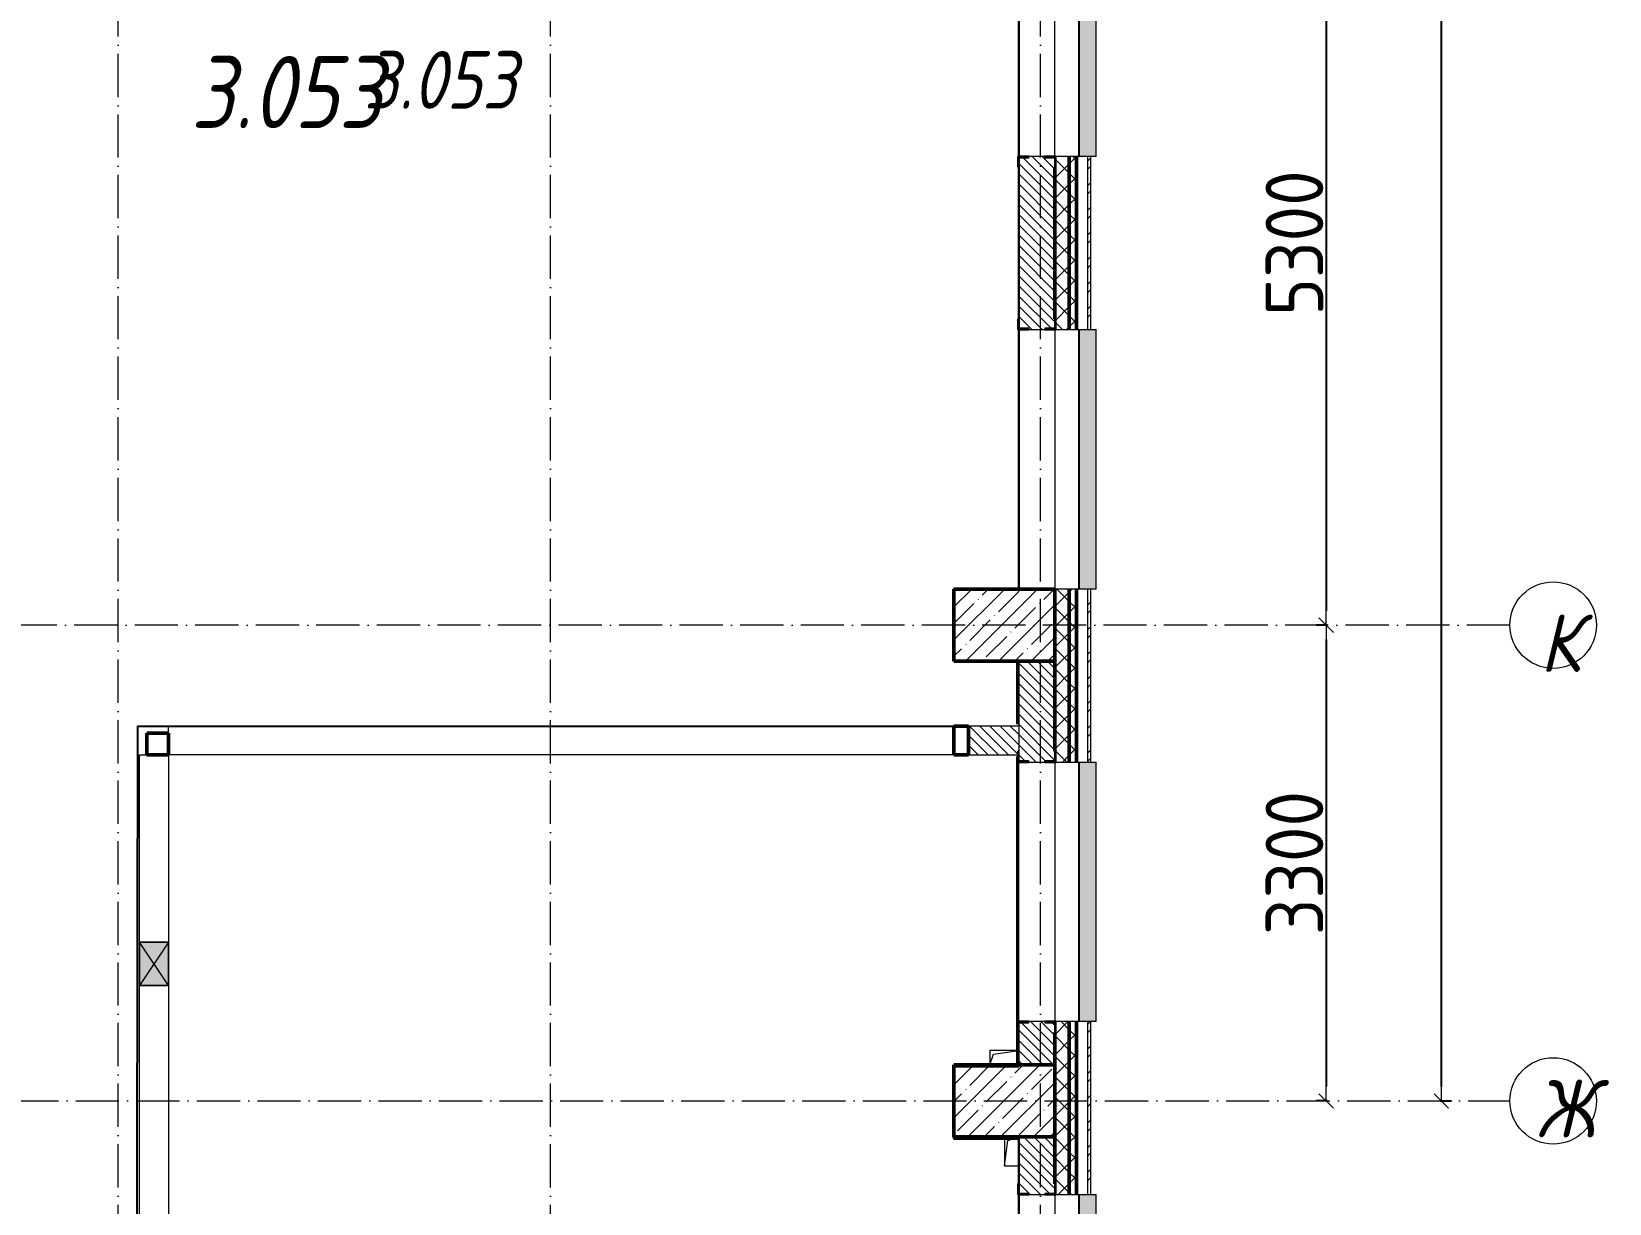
# Model space of a CAD drawing. Header units: millimetres. Extents: x -213536 to 1564669, y -45299 to 942238.
# Drawn here: x 566171 to 577120, y 299751 to 307879 of the extents above; entities that cross this region are included whole.
import ezdxf

# ---------------------------------------------------------------- set-up
doc = ezdxf.new("R2010")
doc.units = ezdxf.units.MM
doc.linetypes.add('50_200_ШТРИХ_1Т_ш5_п1_п1_', pattern=[700, 500, -100, 0, -100])
for name, color, linetype, lineweight in [('3) ЖБ 4м', 3, 'Continuous', 30), ('3.1) ЖБ окна 1.2 м', 102, 'Continuous', 30), ('A-____-____-DIMS', 7, 'Continuous', 9), ('A-DETL-GENF-OTLN', 7, 'Continuous', 9), ('A-GENM-____-MCUT', 7, 'Continuous', 25), ('A-GENM-____-OTLN', 7, 'Continuous', 9), ('A-GENM-____-OTLN-1', 7, 'Continuous', 25), ('A-GLAZ-____-OTLN', 7, 'Continuous', 9), ('A-WALL-____-MCUT-2', 7, 'Continuous', 50), ('A-WALL-____-MCUT-3', 7, 'Continuous', 9), ('A-WALL-____-OTLN', 7, 'Continuous', 9), ('A-WALL-____-PATT-1', 7, 'Continuous', 9), ('A-WALL-FNSH-MCUT-1', 7, 'Continuous', 9), ('I-WALL-____-OTLN', 7, 'Continuous', 9), ('S-COLS-____-MCUT', 7, 'Continuous', 50), ('S-COLS-____-OTLN', 7, 'Continuous', 9), ('S-GRID-____-IDEN', 7, 'Continuous', 9), ('S-GRID-____-OTLN-1', 7, '50_200_ШТРИХ_1Т_ш5_п1_п1_', 9), ('Марки помещений', 7, 'Continuous', 9)]:
    doc.layers.add(name, color=color, linetype=linetype, lineweight=lineweight)
doc.layers.add('A-GLAZ-____-OTLN-1', color=7, linetype='Continuous', lineweight=9, true_color=0xc0c0c0)
doc.styles.add('ISOCPEUR_I', font='isocpeui.ttf', dxfattribs={"width": 0.9, "height": 2.5})
doc.styles.add('ISOCPEUR_I_2', font='isocpeui.ttf', dxfattribs={"width": 0.85, "height": 2.3})
doc.styles.add('СПДС', font='isocpeur.ttf', dxfattribs={"width": 0.9})
doc.dimstyles.new('Размера А3', dxfattribs={"dimtxt": 200, "dimasz": 100, "dimexe": 70, "dimexo": 100, "dimgap": 20, "dimtad": 1, "dimdec": 0, "dimrnd": 10, "dimzin": 0, "dimdsep": 46, "dimtxsty": 'СПДС', "dimblk": 'ARROWHEAD_6', "dimcen": 1, "dimclrd": 256, "dimclre": 256, "dimclrt": 256, "dimazin": 0, "dimtfac": 1, "dimtdec": 0, "dimtmove": 2, "dimatfit": 3, "dimfxl": 1, "dimtolj": 1, "dimtzin": 0, "dimarcsym": 0})
pattern_1 = [(45, (549721.47, 286281.11), (-70.71068, 70.71068), []), (135, (549721.47, 286281.11), (-70.71068, -70.71068), [])]
pattern_2 = [(135, (549721.475, 286281.11), (-35.35534, -35.35534), [])]

# ---------------------------------------------------------------- blocks, each defined once
blk = doc.blocks.new('BSC_Колонна _Прямоугольная - 500х700-V125-АР1_План отверстий 3 этажа в осях 1-64_А-ГГ')
at = {"layer": 'S-COLS-____-OTLN'}
h = blk.add_hatch(dxfattribs=at)
h.set_pattern_fill('FP_148', color=256, style=0, pattern_type=2)
h.set_pattern_definition([(315, (-17481.04, 23200), (114.04925, 114.04925), []), (315, (-17481.04, 23085.95), (114.04925, 114.04925), [201.613, -40.323, 3.353, -36.97])])
h.paths.add_polyline_path([(-250, 350), (-250, -350), (250, -350), (250, 350)], flags=0)
at = {"layer": 'S-COLS-____-MCUT'}
for p, q in [((250, 350), (-250, 350)), ((-250, 350), (-250, -350)), ((250, -350), (250, 350)), ((-250, -350), (250, -350))]:
    blk.add_line(p, q, dxfattribs=at)
blk = doc.blocks.new('BSC_Колонна _Прямоугольная - 500х700-V130-АР1_План отверстий 3 этажа в осях 1-64_А-ГГ')
at = {"layer": 'S-COLS-____-OTLN'}
h = blk.add_hatch(dxfattribs=at)
h.set_pattern_fill('FP_153', color=256, style=0, pattern_type=2)
h.set_pattern_definition([(315, (-14181.04, 23200), (114.04925, 114.04925), []), (315, (-14181.04, 23085.95), (114.04925, 114.04925), [201.613, -40.323, 3.353, -36.97])])
h.paths.add_polyline_path([(-250, 350), (-250, -350), (250, -350), (250, 350)], flags=0)
at = {"layer": 'S-COLS-____-MCUT'}
for p, q in [((250, 350), (-250, 350)), ((-250, 350), (-250, -350)), ((250, -350), (250, 350)), ((-250, -350), (250, -350))]:
    blk.add_line(p, q, dxfattribs=at)
blk = doc.blocks.new('Отлив_СКБ - Отлив витража_120_НВФ-31885687-АР1_План отверстий 3 этажа в осях 1-64_А-ГГ')
at = {"layer": 'A-GLAZ-____-OTLN-1'}
for points in [[(0, 0), (0, -2), (1800, -2), (1800, 0), (534, 0)], [(0, -2), (0, -120), (1800, -120), (1800, -2), (534, -2)]]:
    blk.add_hatch(color=256, dxfattribs=at).paths.add_polyline_path(points, flags=0)
at = {"layer": 'A-GLAZ-____-OTLN'}
for p, q in [((0, 0), (1800, 0)), ((1800, -2), (0, -2)), ((0, -120), (0, -83)), ((1800, -83), (1800, -120)), ((0, -120), (1800, -120))]:
    blk.add_line(p, q, dxfattribs=at)
blk = doc.blocks.new('Фахверк_СКБ_Уголок - 250_2700-27497298-АР1_План отверстий 3 этажа в осях 1-64_А-ГГ')
at = {"layer": 'A-GENM-____-MCUT'}
for p, q in [((200, 181), (125, 181)), ((125, 181), (125, 106)), ((131, 106), (131, 175)), ((131, 175), (200, 175)), ((200, 175), (200, 181)), ((125, 106), (131, 106)), ((131, -6), (125, -6)), ((125, -6), (125, -81)), ((125, -81), (200, -81)), ((131, -75), (131, -6)), ((200, -75), (131, -75)), ((200, -81), (200, -75))]:
    blk.add_line(p, q, dxfattribs=at)
blk = doc.blocks.new('AR_Отверстие прямоугольное _в плите_ - AR_Отверстие прямоугольное _в плите_-30510803-АР1_План отверстий 3 этажа в осях 1-64_А-ГГ')
at = {"layer": 'A-GENM-____-OTLN'}
for p, q in [((-50, 100), (-50, -100)), ((-50, -100), (-25, 75)), ((-25, 75), (50, 100)), ((-50, -100), (50, -100))]:
    blk.add_line(p, q, dxfattribs=at)
blk = doc.blocks.new('AR_Отверстие прямоугольное _в плите_ - AR_Отверстие прямоугольное _в плите_-30510907-АР1_План отверстий 3 этажа в осях 1-64_А-ГГ')
at = {"layer": 'A-GENM-____-OTLN'}
for p, q in [((100, 50), (-100, 50)), ((-100, 50), (-100, -50)), ((-100, -50), (-75, 25)), ((-75, 25), (100, 50))]:
    blk.add_line(p, q, dxfattribs=at)
blk = doc.blocks.new('BSC_Колонна _Прямоугольная1 - 150х150 _металл_-35283274-АР1_План отверстий 3 этажа в осях 1-64_А-ГГ')
at = {"layer": 'S-COLS-____-MCUT'}
for p, q in [((75, 75), (-75, 75)), ((-75, 75), (-75, -75)), ((75, -75), (75, 75)), ((-75, -75), (75, -75))]:
    blk.add_line(p, q, dxfattribs=at)
blk = doc.blocks.new('BSC_Колонна _Прямоугольная1 - 200х100 _металл_-35191367-АР1_План отверстий 3 этажа в осях 1-64_А-ГГ')
at = {"layer": 'S-COLS-____-MCUT'}
for p, q in [((100, 50), (-100, 50)), ((-100, 50), (-100, -50)), ((100, -50), (100, 50)), ((-100, -50), (100, -50))]:
    blk.add_line(p, q, dxfattribs=at)
blk = doc.blocks.new('AR_Отверстие прямоугольное _в стене__БезПР - AR_Отверстие прямоугольное _в стене__БезПР-36899507-АР1_План отверстий 3 этажа в осях 1-64_А-ГГ')
at = {"layer": 'A-GLAZ-____-OTLN'}
blk.add_hatch(color=256, dxfattribs=at).paths.add_polyline_path([(150, -100), (150, 100), (-150, 100), (-150, -100)], flags=0)
at = {"layer": 'A-DETL-GENF-OTLN'}
for p, q in [((-150, -100), (-150, 100)), ((-150, 100), (150, 100)), ((150, 100), (-150, -100)), ((-150, 100), (150, -100)), ((150, 100), (-150, 100)), ((-150, 100), (-150, -100)), ((150, 100), (150, -100)), ((150, -100), (150, 100)), ((150, -100), (-150, -100)), ((-150, -100), (150, -100))]:
    blk.add_line(p, q, dxfattribs=at)
at = {"layer": 'A-GLAZ-____-OTLN'}
blk.add_line((150, 100), (-150, 100), dxfattribs=at)
blk = doc.blocks.new('Ось сетки - Круг_Ø6_00__ISO-2_5_0_9K_-25732049-АР1_План отверстий 3 этажа в осях 1-64_А-ГГ')
at = {"layer": 'S-GRID-____-IDEN'}
blk.add_circle((0, 0), 3, dxfattribs=at)
blk = doc.blocks.new('ARROWHEAD_6')
at = {"color": 0, "linetype": 'Continuous'}
for p, q in [((0, 0), (-1, 0)), ((-0.5, -0.5), (0.5, 0.5))]:
    blk.add_line(p, q, dxfattribs=at)
blk = doc.blocks.new('*D5325')
at = {"layer": 'A-____-____-DIMS', "lineweight": -2, "transparency": 16777216}
for p, q in [((575160, 309062), (575084, 309062)), ((575154, 308962), (575154, 303862)), ((575160, 303762), (575084, 303762))]:
    blk.add_line(p, q, dxfattribs=at)
at = {"layer": 'Defpoints', "color": 0, "lineweight": 50, "transparency": 16777216}
for p in [(575260, 309062), (575154, 303762), (575260, 303762)]:
    blk.add_point(p, dxfattribs=at)
at = {"layer": 'A-____-____-DIMS', "lineweight": -2, "transparency": 16777216, "xscale": 100, "yscale": 100, "zscale": 100}
for p, rotation in [((575154, 309062), 90), ((575154, 303762), 270)]:
    blk.add_blockref('ARROWHEAD_6', p, dxfattribs=dict(at, rotation=rotation))
at = {"layer": 'A-____-____-DIMS', "transparency": 16777216, "insert": (574934, 306412), "char_height": 400, "attachment_point": 5, "rotation": 90, "style": 'СПДС'}
blk.add_mtext('\\A1;5300', dxfattribs=at)
blk = doc.blocks.new('*D5326')
at = {"layer": 'A-____-____-DIMS', "lineweight": -2, "transparency": 16777216}
for p, q in [((575160, 303762), (575084, 303762)), ((575154, 303662), (575154, 300562)), ((575160, 300462), (575084, 300462))]:
    blk.add_line(p, q, dxfattribs=at)
at = {"layer": 'Defpoints', "color": 0, "lineweight": 50, "transparency": 16777216}
for p in [(575260, 303762), (575154, 300462), (575260, 300462)]:
    blk.add_point(p, dxfattribs=at)
at = {"layer": 'A-____-____-DIMS', "lineweight": -2, "transparency": 16777216, "xscale": 100, "yscale": 100, "zscale": 100}
for p, rotation in [((575154, 303762), 90), ((575154, 300462), 270)]:
    blk.add_blockref('ARROWHEAD_6', p, dxfattribs=dict(at, rotation=rotation))
at = {"layer": 'A-____-____-DIMS', "transparency": 16777216, "insert": (574934, 302112), "char_height": 400, "attachment_point": 5, "rotation": 90, "style": 'СПДС'}
blk.add_mtext('\\A1;3300', dxfattribs=at)
blk = doc.blocks.new('*D5327')
at = {"layer": 'A-____-____-DIMS', "lineweight": -2, "transparency": 16777216}
for p, q in [((575948, 333912), (576024, 333912)), ((575954, 300562), (575954, 333812)), ((575948, 300462), (576024, 300462))]:
    blk.add_line(p, q, dxfattribs=at)
at = {"layer": 'Defpoints', "color": 0, "lineweight": 50, "transparency": 16777216}
for p in [(575848, 333912), (575954, 333912), (575848, 300462)]:
    blk.add_point(p, dxfattribs=at)
at = {"layer": 'A-____-____-DIMS', "lineweight": -2, "transparency": 16777216, "xscale": 100, "yscale": 100, "zscale": 100}
for p, rotation in [((575954, 333912), 90), ((575954, 300462), 270)]:
    blk.add_blockref('ARROWHEAD_6', p, dxfattribs=dict(at, rotation=rotation))
at = {"layer": 'A-____-____-DIMS', "transparency": 16777216, "insert": (575734, 317187), "char_height": 400, "attachment_point": 5, "rotation": 90, "style": 'СПДС'}
blk.add_mtext('\\A1;33450', dxfattribs=at)

msp = doc.modelspace()

# ---------------------------------------------------------------- hatches: boundary and pattern name
at = {"layer": 'A-WALL-____-PATT-1'}
h = msp.add_hatch(dxfattribs=at)
h.set_pattern_fill('FP_1', color=256, style=0, pattern_type=2)
h.set_pattern_definition(pattern_1)
h.paths.add_polyline_path([(573371.5, 295812.2), (573371.5, 298012.2), (573277.5, 298012.2), (573277.5, 297937.2), (573271.5, 297937.2), (573271.5, 295812.2)], flags=0)
h.paths.add_polyline_path([(573371.5, 299812.2), (573371.5, 301012.2), (573277.5, 301012.2), (573277.5, 300937.2), (573271.5, 300937.2), (573271.5, 299887.2), (573277.5, 299887.2), (573277.5, 299812.2)], flags=0)
h.paths.add_polyline_path([(573371.5, 302812.2), (573371.5, 304012.2), (573271.5, 304012.2), (573271.5, 302887.2), (573277.5, 302887.2), (573277.5, 302812.2)], flags=0)
h.paths.add_polyline_path([(573371.5, 305812.2), (573371.5, 307012.2), (573277.5, 307012.2), (573277.5, 306937.2), (573271.5, 306937.2), (573271.5, 305887.2), (573277.5, 305887.2), (573277.5, 305812.2)], flags=0)
h.paths.add_polyline_path([(573271.5, 308812.2), (573371.5, 308812.2), (573371.5, 310012.2), (573277.5, 310012.2), (573277.5, 309937.2), (573271.5, 309937.2), (573271.5, 309312.2)], flags=0)
h.paths.add_polyline_path([(573277.5, 311812.2), (573371.5, 311812.2), (573371.5, 313012.2), (573271.5, 313012.2), (573271.5, 311887.2), (573277.5, 311887.2), (573277.5, 311818.2)], flags=0)
h.paths.add_polyline_path([(573277.5, 314812.2), (573371.5, 314812.2), (573371.5, 316012.2), (573277.5, 316012.2), (573277.5, 315937.2), (573271.5, 315937.2), (573271.5, 314887.2), (573277.5, 314887.2), (573277.5, 314818.2)], flags=0)
h.paths.add_polyline_path([(573277.5, 317812.2), (573371.5, 317812.2), (573371.5, 319012.2), (573271.5, 319012.2), (573271.5, 317887.2), (573277.5, 317887.2), (573277.5, 317818.2)], flags=0)
h.paths.add_polyline_path([(573371.5, 320812.2), (573371.5, 322012.2), (573277.5, 322012.2), (573277.5, 321937.2), (573271.5, 321937.2), (573271.5, 320887.2), (573277.5, 320887.2), (573277.5, 320812.2)], flags=0)
h.paths.add_polyline_path([(573277.5, 323812.2), (573371.5, 323812.2), (573371.5, 325012.2), (573271.5, 325012.2), (573271.5, 323887.2), (573277.5, 323887.2), (573277.5, 323818.2)], flags=0)
h.paths.add_polyline_path([(573371.5, 326812.2), (573371.5, 328062.2), (573277.5, 328062.2), (573277.5, 327987.2), (573271.5, 327987.2), (573271.5, 326887.2), (573277.5, 326887.2), (573277.5, 326812.2)], flags=0)
h.paths.add_polyline_path([(573371.5, 329862.2), (573371.5, 334012.2), (573271.5, 334012.2), (573271.5, 329862.2)], flags=0)
h = msp.add_hatch(dxfattribs=at)
h.set_pattern_fill('FP_1', color=256, style=0, pattern_type=2)
h.set_pattern_definition(pattern_1)
h.paths.add_polyline_path([(573421.5, 295812.2), (573421.5, 298012.2), (573371.5, 298012.2), (573371.5, 295812.2)], flags=0)
h.paths.add_polyline_path([(573421.5, 299812.2), (573421.5, 301012.2), (573371.5, 301012.2), (573371.5, 299812.2)], flags=0)
h.paths.add_polyline_path([(573421.5, 302812.2), (573421.5, 304012.2), (573371.5, 304012.2), (573371.5, 302812.2)], flags=0)
h.paths.add_polyline_path([(573421.5, 305812.2), (573421.5, 307012.2), (573371.5, 307012.2), (573371.5, 305812.2)], flags=0)
h.paths.add_polyline_path([(573421.5, 308812.2), (573421.5, 310012.2), (573371.5, 310012.2), (573371.5, 308812.2)], flags=0)
h.paths.add_polyline_path([(573371.5, 311812.2), (573421.5, 311812.2), (573421.5, 313012.2), (573371.5, 313012.2), (573371.5, 312816.1)], flags=0)
h.paths.add_polyline_path([(573371.5, 314812.2), (573421.5, 314812.2), (573421.5, 316012.2), (573371.5, 316012.2)], flags=0)
h.paths.add_polyline_path([(573421.5, 317812.2), (573421.5, 319012.2), (573371.5, 319012.2), (573371.5, 317812.2)], flags=0)
h.paths.add_polyline_path([(573371.5, 320812.2), (573421.5, 320812.2), (573421.5, 322012.2), (573371.5, 322012.2), (573371.5, 321416.4)], flags=0)
h.paths.add_polyline_path([(573371.5, 323812.2), (573421.5, 323812.2), (573421.5, 325012.2), (573371.5, 325012.2), (573371.5, 324856.5)], flags=0)
h.paths.add_polyline_path([(573421.5, 326812.2), (573421.5, 328062.2), (573371.5, 328062.2), (573371.5, 326812.2)], flags=0)
h.paths.add_polyline_path([(573421.5, 329862.2), (573421.5, 334012.2), (573371.5, 334012.2), (573371.5, 329862.2)], flags=0)
h = msp.add_hatch(dxfattribs=at)
h.set_pattern_fill('FP_3', color=256, style=0, pattern_type=2)
h.set_pattern_definition([(45, (549721.47, 286281.11), (-85.5366, 85.5366), []), (45, (549778.5, 286281.11), (-85.5366, 85.5366), [])])
h.paths.add_polyline_path([(573501.5, 296002.2), (573521.5, 296002.2), (573521.5, 298012.2), (573501.5, 298012.2), (573501.5, 296045.5)], flags=0)
h.paths.add_polyline_path([(573521.5, 299812.2), (573521.5, 301012.2), (573501.5, 301012.2), (573501.5, 299812.2)], flags=0)
h.paths.add_polyline_path([(573521.5, 302812.2), (573521.5, 304012.2), (573501.5, 304012.2), (573501.5, 302812.2)], flags=0)
h.paths.add_polyline_path([(573521.5, 305812.2), (573521.5, 307012.2), (573501.5, 307012.2), (573501.5, 305812.2)], flags=0)
h.paths.add_polyline_path([(573501.5, 308812.2), (573521.5, 308812.2), (573521.5, 310012.2), (573501.5, 310012.2)], flags=0)
h.paths.add_polyline_path([(573521.5, 311812.2), (573521.5, 313012.2), (573501.5, 313012.2), (573501.5, 311812.2)], flags=0)
h.paths.add_polyline_path([(573521.5, 314812.2), (573521.5, 316012.2), (573501.5, 316012.2), (573501.5, 314812.2)], flags=0)
h.paths.add_polyline_path([(573501.5, 317812.2), (573521.5, 317812.2), (573521.5, 319012.2), (573501.5, 319012.2), (573501.5, 317976.3)], flags=0)
h.paths.add_polyline_path([(573521.5, 320812.2), (573521.5, 322012.2), (573501.5, 322012.2), (573501.5, 320812.2)], flags=0)
h.paths.add_polyline_path([(573521.5, 323812.2), (573521.5, 325012.2), (573501.5, 325012.2), (573501.5, 323812.2)], flags=0)
h.paths.add_polyline_path([(573501.5, 326812.2), (573521.5, 326812.2), (573521.5, 327832.2), (573501.5, 327832.2), (573501.5, 327436.6)], flags=0)
h = msp.add_hatch(dxfattribs=at)
h.set_pattern_fill('FP_6', color=256, style=0, pattern_type=2)
h.set_pattern_definition(pattern_2)
h.paths.add_polyline_path([(573202.5, 305812.2), (573202.5, 305818.2), (573271.5, 305818.2), (573271.5, 307006.2), (573202.5, 307006.2), (573202.5, 307012.2), (573090.5, 307012.2), (573090.5, 307006.2), (573021.5, 307006.2), (573021.5, 305818.2), (573090.5, 305818.2), (573090.5, 305812.2)], flags=0)
h = msp.add_hatch(dxfattribs=at)
h.set_pattern_fill('FP_6', color=256, style=0, pattern_type=2)
h.set_pattern_definition(pattern_2)
h.paths.add_polyline_path([(573021.5, 300712.2), (573271.5, 300712.2), (573271.5, 301006.2), (573202.5, 301006.2), (573202.5, 301012.2), (573090.5, 301012.2), (573090.5, 301006.2), (573021.5, 301006.2), (573021.5, 300775.7)], flags=0)
h.paths.add_polyline_path([(573202.5, 302812.2), (573202.5, 302818.2), (573271.5, 302818.2), (573271.5, 303512.2), (573021.5, 303512.2), (573021.5, 302818.2), (573090.5, 302818.2), (573090.5, 302812.2)], flags=0)
h = msp.add_hatch(dxfattribs=at)
h.set_pattern_fill('FP_6', color=256, style=0, pattern_type=2)
h.set_pattern_definition(pattern_2)
h.paths.add_polyline_path([(572671.5, 302862.2), (573015.5, 302862.2), (573015.5, 302887.2), (573021.5, 302887.2), (573021.5, 303062.2), (572671.5, 303062.2)], flags=0)
h = msp.add_hatch(dxfattribs=at)
h.set_pattern_fill('FP_6', color=256, style=0, pattern_type=2)
h.set_pattern_definition(pattern_2)
h.paths.add_polyline_path([(573126.7, 296312.2), (573271.5, 296312.2), (573271.5, 298006.2), (573202.5, 298006.2), (573202.5, 298012.2), (573090.5, 298012.2), (573090.5, 298006.2), (573021.5, 298006.2), (573021.5, 296312.2)], flags=0)
h.paths.add_polyline_path([(573202.5, 299812.2), (573202.5, 299818.2), (573271.5, 299818.2), (573271.5, 300212.2), (573021.5, 300212.2), (573021.5, 299818.2), (573090.5, 299818.2), (573090.5, 299812.2)], flags=0)

# ---------------------------------------------------------------- linework, layer by layer
msp.add_lwpolyline([(566902.5, 298388.2), (566909.5, 303062.2), (572671.5, 303062.2)])
at = {"layer": '3) ЖБ 4м'}
for points in [[(573021.5, 304012.2), (572571.5, 304012.2), (572571.5, 303512.2), (573021.5, 303512.2)], [(573021.5, 300700.2), (572571.5, 300700.2), (572571.5, 300200.2), (573021.5, 300200.2)]]:
    msp.add_lwpolyline(points, dxfattribs=at)
at = {"layer": '3.1) ЖБ окна 1.2 м'}
for points in [[(573021.5, 304012.2), (573021.5, 308812.2)], [(573009.5, 303074.2), (573009.5, 303500.2)], [(573009.5, 300724.2), (573009.5, 302850.2)], [(573021.5, 296312.2), (573021.5, 300200.2)]]:
    msp.add_lwpolyline(points, dxfattribs=at)
at = {"layer": 'A-WALL-____-MCUT-2'}
for p, q in [((573371.5, 305812.2), (573371.5, 307012.2)), ((573421.5, 305812.2), (573421.5, 307012.2)), ((573271.5, 306937.2), (573271.5, 305887.2)), ((573371.5, 302812.2), (573371.5, 304012.2)), ((573421.5, 302812.2), (573421.5, 304012.2)), ((573271.5, 303512.2), (573271.5, 302887.2)), ((573371.5, 299812.2), (573371.5, 301012.2)), ((573421.5, 299812.2), (573421.5, 301012.2)), ((573271.5, 300937.2), (573271.5, 300712.2)), ((573271.5, 300212.2), (573271.5, 299887.2))]:
    msp.add_line(p, q, dxfattribs=at)
at = {"layer": 'A-WALL-____-MCUT-3'}
for p, q in [((573202.5, 307012.2), (573090.5, 307012.2)), ((573501.5, 307012.2), (573277.5, 307012.2)), ((573501.5, 305812.2), (573501.5, 307012.2)), ((573021.5, 306937.2), (573021.5, 305887.2)), ((573090.5, 305812.2), (573202.5, 305812.2)), ((573277.5, 305812.2), (573501.5, 305812.2)), ((573501.5, 304012.2), (573271.5, 304012.2)), ((573501.5, 302812.2), (573501.5, 304012.2)), ((573021.5, 303512.2), (573021.5, 302887.2)), ((573021.5, 303062.2), (572671.5, 303062.2)), ((572671.5, 302862.2), (573015.5, 302862.2)), ((573090.5, 302812.2), (573202.5, 302812.2)), ((573277.5, 302812.2), (573501.5, 302812.2)), ((573202.5, 301012.2), (573090.5, 301012.2)), ((573501.5, 301012.2), (573277.5, 301012.2)), ((573501.5, 299812.2), (573501.5, 301012.2)), ((573021.5, 300937.2), (573021.5, 300712.2)), ((573021.5, 300212.2), (573021.5, 299887.2)), ((573090.5, 299812.2), (573202.5, 299812.2)), ((573277.5, 299812.2), (573501.5, 299812.2))]:
    msp.add_line(p, q, dxfattribs=at)
at = {"layer": 'A-WALL-____-OTLN'}
for p, q in [((573021.5, 307012.2), (573021.5, 308812.2)), ((573271.5, 307012.2), (573271.5, 308812.2)), ((573021.5, 304012.2), (573021.5, 305812.2)), ((573271.5, 305812.2), (573271.5, 304012.2)), ((573021.5, 301012.2), (573021.5, 302812.2)), ((573271.5, 302812.2), (573271.5, 301012.2)), ((573271.5, 301012.2), (573271.5, 301012.2)), ((573021.5, 298012.2), (573021.5, 299812.2)), ((573271.5, 299812.2), (573271.5, 298012.2))]:
    msp.add_line(p, q, dxfattribs=at)
at = {"layer": 'A-WALL-FNSH-MCUT-1'}
for p, q in [((573521.5, 307012.2), (573501.5, 307012.2)), ((573521.5, 305812.2), (573521.5, 307012.2)), ((573501.5, 305812.2), (573521.5, 305812.2)), ((573521.5, 304012.2), (573501.5, 304012.2)), ((573521.5, 302812.2), (573521.5, 304012.2)), ((573501.5, 302812.2), (573521.5, 302812.2)), ((573521.5, 301012.2), (573501.5, 301012.2)), ((573521.5, 299812.2), (573521.5, 301012.2)), ((573501.5, 299812.2), (573521.5, 299812.2))]:
    msp.add_line(p, q, dxfattribs=at)
at = {"layer": 'I-WALL-____-OTLN'}
for p, q in [((567121.5, 303012.2), (567121.5, 303062.2)), ((567121.5, 303062.2), (572571.5, 303062.2)), ((566921.5, 301562.2), (566921.5, 302862.2)), ((566921.5, 302862.2), (566971.5, 302862.2)), ((572571.5, 302862.2), (567121.5, 302862.2)), ((567121.5, 302862.2), (567121.5, 301562.2)), ((566921.5, 298162.2), (566921.5, 301262.2)), ((567121.5, 301262.2), (567121.5, 298162.2))]:
    msp.add_line(p, q, dxfattribs=at)
at = {"layer": 'S-GRID-____-OTLN-1', "color": 251, "ltscale": 0.6, "true_color": 0x636466}
for p, q in [((566771.5, 281798.5), (566771.5, 336162.1)), ((569771.5, 281798.5), (569771.5, 336162.1)), ((573171.5, 281798.5), (573171.5, 336162.1)), ((576429.2, 303762.2), (545052.7, 303762.2)), ((545052.7, 300462.2), (576429.2, 300462.2))]:
    msp.add_line(p, q, dxfattribs=at)

# ---------------------------------------------------------------- block references
at = {"layer": 'A-GENM-____-OTLN'}
for name, p in [('AR_Отверстие прямоугольное _в плите_ - AR_Отверстие прямоугольное _в плите_-30510907-АР1_План отверстий 3 этажа в осях 1-64_А-ГГ', (572921.5, 300762.2)), ('AR_Отверстие прямоугольное _в плите_ - AR_Отверстие прямоугольное _в плите_-30510803-АР1_План отверстий 3 этажа в осях 1-64_А-ГГ', (572971.5, 300112.2))]:
    msp.add_blockref(name, p, dxfattribs=at)
at = {"layer": 'A-GENM-____-OTLN-1'}
for p, rotation in [((573096.5, 307137.2), 269.9999999999999), ((573196.5, 305687.2), 89.99999999999991), ((573196.5, 302687.2), 89.99999999999991), ((573096.5, 301137.2), 269.9999999999999), ((573196.5, 299687.2), 89.99999999999991)]:
    msp.add_blockref('Фахверк_СКБ_Уголок - 250_2700-27497298-АР1_План отверстий 3 этажа в осях 1-64_А-ГГ', p, dxfattribs=dict(at, rotation=rotation))
at = {"layer": 'A-GLAZ-____-OTLN'}
for name, p, rotation in [('Отлив_СКБ - Отлив витража_120_НВФ-31885687-АР1_План отверстий 3 этажа в осях 1-64_А-ГГ', (573438.5, 307012.2), 89.99999999999932), ('Отлив_СКБ - Отлив витража_120_НВФ-31885687-АР1_План отверстий 3 этажа в осях 1-64_А-ГГ', (573438.5, 304012.2), 89.99999999999932), ('Отлив_СКБ - Отлив витража_120_НВФ-31885687-АР1_План отверстий 3 этажа в осях 1-64_А-ГГ', (573438.5, 301012.2), 89.99999999999932), ('AR_Отверстие прямоугольное _в стене__БезПР - AR_Отверстие прямоугольное _в стене__БезПР-36899507-АР1_План отверстий 3 этажа в осях 1-64_А-ГГ', (567021.5, 301412.2), 269.9999999999999), ('Отлив_СКБ - Отлив витража_120_НВФ-31885687-АР1_План отверстий 3 этажа в осях 1-64_А-ГГ', (573438.5, 298012.2), 89.99999999999932)]:
    msp.add_blockref(name, p, dxfattribs=dict(at, rotation=rotation))
at = {"layer": 'S-COLS-____-OTLN'}
for name, p, rotation in [('BSC_Колонна _Прямоугольная - 500х700-V125-АР1_План отверстий 3 этажа в осях 1-64_А-ГГ', (572921.5, 303762.2), 89.9999999999999), ('BSC_Колонна _Прямоугольная1 - 200х100 _металл_-35191367-АР1_План отверстий 3 этажа в осях 1-64_А-ГГ', (572621.5, 302962.2), 270.0000000000001), ('BSC_Колонна _Прямоугольная1 - 150х150 _металл_-35283274-АР1_План отверстий 3 этажа в осях 1-64_А-ГГ', (567046.5, 302937.2), 270.0000000000001), ('BSC_Колонна _Прямоугольная - 500х700-V130-АР1_План отверстий 3 этажа в осях 1-64_А-ГГ', (572921.5, 300462.2), 89.9999999999999)]:
    msp.add_blockref(name, p, dxfattribs=dict(at, rotation=rotation))
at = {"layer": 'S-GRID-____-IDEN', "xscale": 99.99999999999993, "yscale": 99.99999999999993, "zscale": 99.99999999999993}
for p, rotation in [((576729.2, 303762.2), 89.9999999999998), ((576729.2, 300462.2), 269.9999999999996)]:
    msp.add_blockref('Ось сетки - Круг_Ø6_00__ISO-2_5_0_9K_-25732049-АР1_План отверстий 3 этажа в осях 1-64_А-ГГ', p, dxfattribs=dict(at, rotation=rotation))

# ---------------------------------------------------------------- texts
at = {"layer": 'S-GRID-____-IDEN', "char_height": 400, "attachment_point": 1, "style": 'ISOCPEUR_I'}
for s, insert, width in [('\\fISOCPEUR|b0|i1|c204|p34|;\\W.9;К', (576636.4, 303838.2), 223.671), ('\\fISOCPEUR|b0|i1|c204|p34|;\\W.9;Ж', (576607.4, 300608.8), 281.392)]:
    msp.add_mtext(s, dxfattribs=dict(at, insert=insert, width=width))
at = {"layer": 'Марки помещений', "insert": (567276.8, 307709.2), "char_height": 500, "width": 785.654, "attachment_point": 1, "style": 'ISOCPEUR_I_2'}
msp.add_mtext('3.053', dxfattribs=at)
at = {"layer": 'Марки помещений', "color": 114, "true_color": 0x139b48, "insert": (568476.3, 307743.8), "char_height": 400, "width": 785.654, "attachment_point": 1, "style": 'ISOCPEUR_I_2'}
msp.add_mtext('3.053', dxfattribs=at)

# ---------------------------------------------------------------- dimensions: what is measured, and where the dimension line sits
at = {"layer": 'A-____-____-DIMS'}
for base, p1, p2, picture, middle in [((575954, 333912.2), (575847.9, 300462.2), (575847.9, 333912.2), '*D5327', (575734, 317187.2)), ((575154, 303762.2), (575260.1, 309062.2), (575260.1, 303762.2), '*D5325', (574934, 306412.2)), ((575154, 300462.2), (575260.1, 303762.2), (575260.1, 300462.2), '*D5326', (574934, 302112.2))]:
    dim = msp.add_linear_dim(base=base, p1=p1, p2=p2, angle=90, dimstyle='Размера А3', override={"dimtxt": 400}, dxfattribs=at)
    dim.commit()
    dim.dimension.update_dxf_attribs({"geometry": picture, "text_midpoint": middle})

doc.saveas('drawing.dxf')
